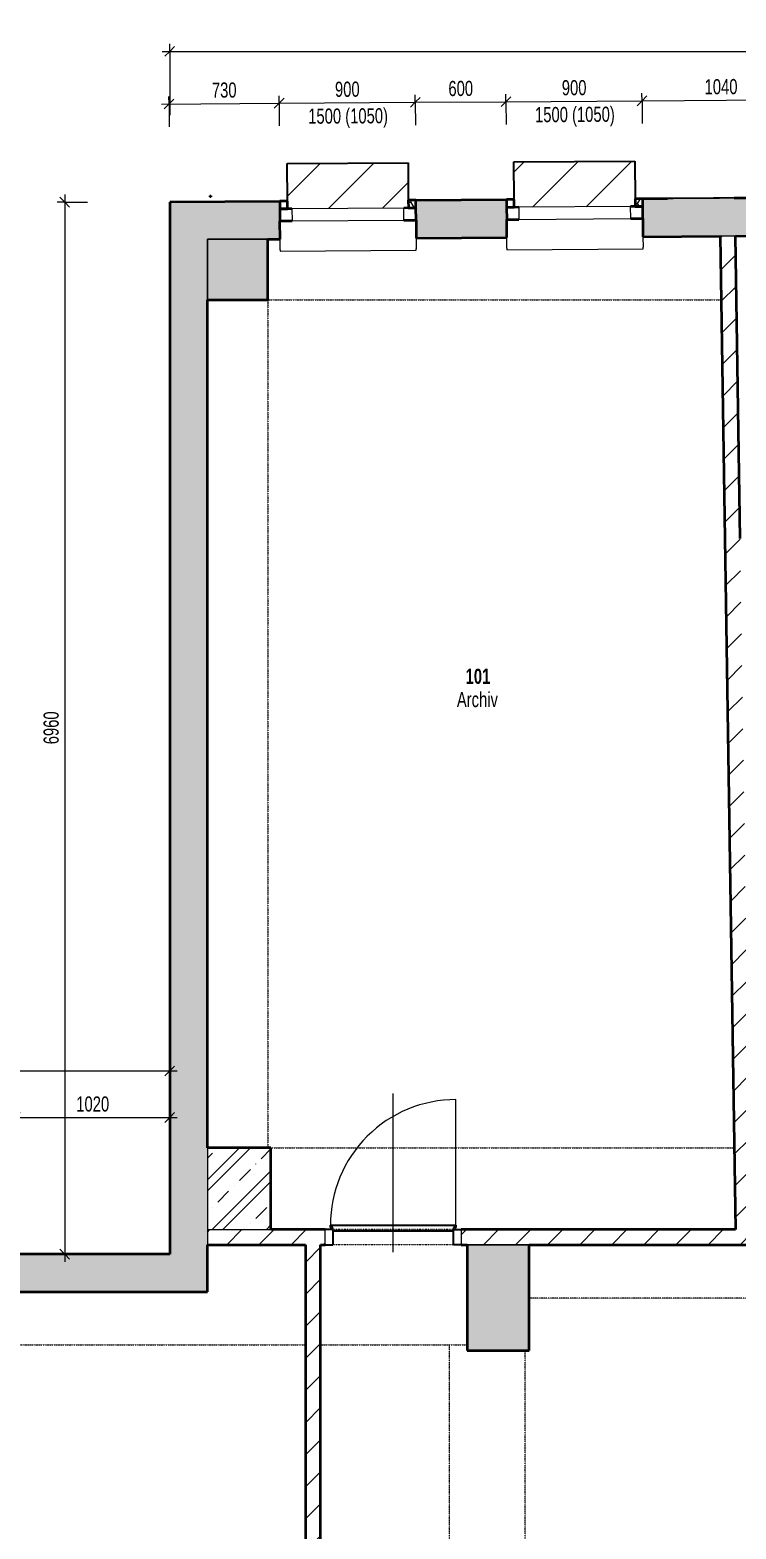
# Model space of a CAD drawing. Header units: millimetres. Extents: x -2814 to 222032, y -45352 to 20466.
# Drawn here: x 31913 to 36583, y -19152 to -9238 of the extents above; entities that cross this region are included whole.
import ezdxf

# ---------------------------------------------------------------- set-up
doc = ezdxf.new("R2010")
doc.units = ezdxf.units.MM
doc.linetypes.add('Dash dot dot', pattern=[5, 2, -1, 0, -1, 0, -1])
doc.linetypes.add('Čerchovaná se dvěma tečkami', pattern=[2.59, 1, -0.53, 0, -0.53, 0, -0.53])
for name, color, linetype, lineweight in [('A-ANNO-DIMS', 211, 'Continuous', 9), ('A-ANNO-DIMS-50', 211, 'Continuous', 9), ('A-AREA-IDEN', 2, 'Continuous', 9), ('A-DETL', 90, 'Continuous', 13), ('A-DOOR', 31, 'Continuous', 13), ('A-DOOR-FRAM', 31, 'Continuous', 25), ('A-GENM', 13, 'Continuous', 13), ('A-GLAZ', 151, 'Continuous', 13), ('A-WALL', 113, 'Continuous', 13), ('A-WALL-PATT', 111, 'Continuous', 13), ('E-POWR-CNTR', 130, 'Continuous', 13), ('E-POWR-RISE', 130, 'Continuous', 13), ('Q-SPCQ', 91, 'Continuous', 13), ('S-COLS', 52, 'Continuous', 13)]:
    doc.layers.add(name, color=color, linetype=linetype, lineweight=lineweight)
doc.styles.add('Arial_1', font='arial.ttf', dxfattribs={"width": 0.7, "height": 100})
doc.styles.add('Arial_B', font='arialbd.ttf', dxfattribs={"width": 0.7, "height": 100})
doc.dimstyles.new('Vnitřní_-_průhledné', dxfattribs={"dimscale": 304.8, "dimtxt": 102.02594, "dimasz": 0.213255, "dimexe": 0.164042, "dimexo": 0.0625, "dimgap": 0.032808, "dimtad": 1, "dimdec": 0, "dimrnd": 5, "dimzin": 0, "dimdsep": 46, "dimtxsty": 'Arial_1', "dimblk1": 'OBLIQUE', "dimblk2": 'OBLIQUE', "dimsah": 1, "dimcen": 0.09, "dimdle": 0.164042, "dimazin": 0, "dimtfac": 1, "dimtdec": 4, "dimtix": 1, "dimtmove": 0, "dimatfit": 3, "dimfxl": 0.492126, "dimfxlon": 1, "dimtvp": 1, "dimtolj": 1, "dimtzin": 0, "dimarcsym": 2})
pattern_1 = [(45, (0, 0), (-106.066, 106.066), [])]

# ---------------------------------------------------------------- blocks, each defined once
blk = doc.blocks.new('DVERE_1k_oblozka - DD03_01_800x1970_koupelna-1549492-1NP_DEMOLICE A')
at = {"layer": 'A-DOOR'}
for p, q in [((0, 102.9), (0, -947.1)), ((-450, 52.9), (-400, 52.9)), ((-450, -47.1), (-450, 52.9)), ((-400, 52.9), (-400, -47.1)), ((400, 52.9), (450, 52.9)), ((400, -47.1), (400, 52.9)), ((450, 52.9), (450, -47.1)), ((-400, -47.1), (-450, -47.1)), ((-415, -47.1), (-415, -907.1)), ((305, -77.1), (-305, -77.1)), ((450, -47.1), (400, -47.1)), ((415, -77.1), (415, -47.1))]:
    blk.add_line(p, q, dxfattribs=at)
at = {"layer": 'A-DOOR', "linetype": 'Čerchovaná se dvěma tečkami'}
for p, q in [((-400, 52.9), (400, 52.9)), ((-400, -47.1), (400, -47.1))]:
    blk.add_line(p, q, dxfattribs=at)
at = {"layer": 'A-DOOR', "lineweight": 25}
for p, q in [((-415, -62.1), (-400, -62.1)), ((-415, -77.1), (-415, -62.1)), ((415, -77.1), (-415, -77.1)), ((-400, -37.1), (400, -37.1)), ((-400, -62.1), (-400, -47.1)), ((400, -47.1), (400, -62.1)), ((400, -62.1), (415, -62.1)), ((415, -62.1), (415, -77.1))]:
    blk.add_line(p, q, dxfattribs=at)
at = {"layer": 'A-DOOR'}
blk.add_arc((-415, -77.1), 830, 270, 0, dxfattribs=at)
at = {"layer": 'A-DOOR-FRAM'}
for p, q in [((-450, 52.9), (-400, 52.9)), ((-400, 52.9), (-400, -47.1)), ((400, -47.1), (400, 52.9)), ((450, 52.9), (400, 52.9)), ((-400, -47.1), (-450, -47.1)), ((400, -47.1), (450, -47.1))]:
    blk.add_line(p, q, dxfattribs=at)
blk = doc.blocks.new('OKNO_1k_nadsvetlik - OKNO_1k_nadsvetlik_900 x 1500-V57-1NP_DEMOLICE A')
at = {"layer": 'A-GLAZ'}
h = blk.add_hatch(dxfattribs=at)
h.set_pattern_fill('FP_116', color=256, style=0, pattern_type=2)
h.set_pattern_definition([(359.61184, (-35444.364, 10723.71), (75.29162, 42.79091), [50, -100]), (59.612, (-35394.365, 10723.373), (0.587553, 86.59991), [50, -100]), (299.612, (-35394.365, 10723.373), (74.703947, -43.80879), [50, -100])])
h.paths.add_polyline_path([(-450, 75), (-400, 75), (-400, 126), (-450, 126)])
h.paths.add_polyline_path([(400, 75), (450, 75), (450, 126), (400, 126)])
at = {"layer": 'A-GLAZ', "lineweight": 35}
for p, q in [((-400, 126), (-450, 126)), ((-450, 126), (-450, 75)), ((-400, 75), (-400, 126)), ((400, 126), (400, 75)), ((450, 126), (400, 126)), ((450, 75), (450, 126)), ((-450, 75), (-400, 75)), ((-450, 75), (-450, -5)), ((-370, 75), (-450, 75)), ((450, 75), (370, 75)), ((400, 75), (450, 75)), ((450, -5), (450, 75)), ((-450, -5), (-370, -5)), ((370, -5), (450, -5))]:
    blk.add_line(p, q, dxfattribs=at)
at = {"layer": 'A-GLAZ'}
for p, q in [((370, 75), (-370, 75)), ((-370, 75), (-370, -5)), ((370, -5), (370, 75)), ((-370, -5), (370, -5))]:
    blk.add_line(p, q, dxfattribs=at)
blk = doc.blocks.new('parapet s nosem_vnitní - parapet s nosem_vnitní-V5-1NP_DEMOLICE A')
at = {"layer": 'A-GENM'}
for p, q in [((-450, -190), (-450, -120)), ((-450, -190), (-450, -200)), ((450, -120), (450, -190)), ((450, -200), (450, -190)), ((-450, -200), (450, -200))]:
    blk.add_line(p, q, dxfattribs=at)
blk = doc.blocks.new('parapet_ext - parapet_ext-V58-1NP_DEMOLICE A')
at = {"layer": 'Q-SPCQ'}
h = blk.add_hatch(dxfattribs=at)
h.set_pattern_fill('FP_117', color=41, style=0, pattern_type=2)
h.set_pattern_definition([(44.612, (-35444.36, 10648.7), (-175.5755, 177.9697), [])])
h.paths.add_polyline_path([(-400, 0), (400, 0.3), (400, 300), (-400, 300), (-400, 0.2)])
at = {"layer": 'Q-SPCQ', "color": 31, "lineweight": 25}
for p, q in [((-400, 51), (-400, 300)), ((-400, 300), (400, 300)), ((400, 300), (400, 51))]:
    blk.add_line(p, q, dxfattribs=at)
blk = doc.blocks.new('OKNO_1k_nadsvetlik - OKNO_1k_nadsvetlik_900 x 1500-V59-1NP_DEMOLICE A')
at = {"layer": 'A-GLAZ'}
h = blk.add_hatch(dxfattribs=at)
h.set_pattern_fill('FP_118', color=256, style=0, pattern_type=2)
h.set_pattern_definition([(359.61184, (-33944.364, 10723.71), (75.29162, 42.79091), [50, -100]), (59.612, (-33894.365, 10723.373), (0.587553, 86.59991), [50, -100]), (299.612, (-33894.365, 10723.373), (74.703947, -43.80879), [50, -100])])
h.paths.add_polyline_path([(-450, 75), (-400, 75), (-400, 126), (-450, 126)])
h.paths.add_polyline_path([(400, 75), (450, 75), (450, 126), (400, 126)])
at = {"layer": 'A-GLAZ', "lineweight": 35}
for p, q in [((-400, 126), (-450, 126)), ((-450, 126), (-450, 75)), ((-400, 75), (-400, 126)), ((400, 126), (400, 75)), ((450, 126), (400, 126)), ((450, 75), (450, 126)), ((-450, 75), (-400, 75)), ((-450, 75), (-450, -5)), ((-370, 75), (-450, 75)), ((450, 75), (370, 75)), ((400, 75), (450, 75)), ((450, -5), (450, 75)), ((-450, -5), (-370, -5)), ((370, -5), (450, -5))]:
    blk.add_line(p, q, dxfattribs=at)
at = {"layer": 'A-GLAZ'}
for p, q in [((370, 75), (-370, 75)), ((-370, 75), (-370, -5)), ((370, -5), (370, 75)), ((-370, -5), (370, -5))]:
    blk.add_line(p, q, dxfattribs=at)
blk = doc.blocks.new('parapet_ext - parapet_ext-V60-1NP_DEMOLICE A')
at = {"layer": 'Q-SPCQ'}
h = blk.add_hatch(dxfattribs=at)
h.set_pattern_fill('FP_119', color=41, style=0, pattern_type=2)
h.set_pattern_definition([(44.612, (-33944.36, 10648.7), (-175.5755, 177.9697), [])])
h.paths.add_polyline_path([(-400, 0), (400, 0.3), (400, 300), (-400, 300), (-400, 0.2)])
at = {"layer": 'Q-SPCQ', "color": 31, "lineweight": 25}
for p, q in [((-400, 51), (-400, 300)), ((-400, 300), (400, 300)), ((400, 300), (400, 51))]:
    blk.add_line(p, q, dxfattribs=at)
blk = doc.blocks.new('Úřad_městské_části_Praha_11 - Typ 1-1807749-1NP_DEMOLICE A')
at = {"layer": 'A-GENM', "color": 41}
for p, q in [((-95, 130), (-95, 125)), ((345, 125), (345, 130))]:
    blk.add_line(p, q, dxfattribs=at)
at = {"layer": 'A-GENM', "color": 41, "flags": 128}
for points in [[(-95, 130), (-90.8, 130), (-78.3, 130), (-57.9, 130), (-30.6, 130), (2.8, 130), (40.8, 130), (82.1, 130), (125, 130)], [(125, 125), (82.1, 125), (40.8, 125), (2.8, 125), (-30.6, 125), (-57.9, 125), (-78.3, 125), (-90.8, 125), (-95, 125)], [(125, 130), (167.9, 130), (209.2, 130), (247.2, 130), (280.6, 130), (307.9, 130), (328.3, 130), (340.8, 130), (345, 130)], [(345, 125), (340.8, 125), (328.3, 125), (307.9, 125), (280.6, 125), (247.2, 125), (209.2, 125), (167.9, 125), (125, 125)]]:
    blk.add_lwpolyline(points, dxfattribs=at)
blk = doc.blocks.new('DIMBLOCK69-1NP_DEMOLICE A')
at = {"layer": 'A-ANNO-DIMS-50'}
for p, q in [((32837.1, -16431), (32837.1, -16281)), ((31815.3, -16431), (31815.3, -16381)), ((31815.3, -16431), (32887.1, -16431)), ((31815.3, -16431), (31815.3, -16581)), ((32837.1, -16431), (32837.1, -16481))]:
    blk.add_line(p, q, dxfattribs=at)
at = {"layer": 'A-ANNO-DIMS-50', "lineweight": 18}
for p, q in [((31815.3, -16431), (31782.8, -16463.5)), ((31815.3, -16431), (31847.8, -16398.5)), ((32837.1, -16431), (32804.6, -16463.5)), ((32837.1, -16431), (32869.6, -16398.5))]:
    blk.add_line(p, q, dxfattribs=at)
at = {"layer": 'A-ANNO-DIMS-50', "color": 0, "insert": (32219.5, -16291.2), "char_height": 100, "width": 256.164, "attachment_point": 1, "line_spacing_factor": 0.941778, "style": 'Arial_1'}
blk.add_mtext('1020', dxfattribs=at)
blk = doc.blocks.new('_Oblique')
at = {"color": 0, "linetype": 'ByBlock', "lineweight": -2}
blk.add_line((-0.5, -0.5), (0.5, 0.5), dxfattribs=at)
blk = doc.blocks.new('DIMBLOCK189-1NP_DEMOLICE A')
at = {"layer": 'A-ANNO-DIMS-50'}
for p, q in [((32787.1, -9379.6), (48787.1, -9379.6)), ((32837.1, -9379.6), (32837.1, -9329.6)), ((32837.1, -9379.6), (32837.1, -9801.5)), ((48737.1, -9379.6), (48737.1, -9329.6)), ((48737.1, -9379.6), (48737.1, -9801.5))]:
    blk.add_line(p, q, dxfattribs=at)
at = {"layer": 'A-ANNO-DIMS-50', "lineweight": 18}
for p, q in [((32837.1, -9379.6), (32804.6, -9412.1)), ((32837.1, -9379.6), (32869.6, -9347.1)), ((48737.1, -9379.6), (48704.6, -9412.1)), ((48737.1, -9379.6), (48769.6, -9347.1))]:
    blk.add_line(p, q, dxfattribs=at)
at = {"layer": 'A-ANNO-DIMS-50', "color": 0, "insert": (40653.7, -9239.7), "char_height": 100, "width": 320.204, "attachment_point": 1, "line_spacing_factor": 0.941778, "style": 'Arial_1'}
blk.add_mtext('15900', dxfattribs=at)
blk = doc.blocks.new('DIMBLOCK194-1NP_DEMOLICE A')
at = {"layer": 'A-ANNO-DIMS-50'}
for p, q in [((23460.3, -16123), (23460.3, -15973)), ((32837.1, -16123), (32837.1, -15973)), ((23410.3, -16123), (32887.1, -16123)), ((23460.3, -16123), (23460.3, -16173)), ((32837.1, -16123), (32837.1, -16173))]:
    blk.add_line(p, q, dxfattribs=at)
at = {"layer": 'A-ANNO-DIMS-50', "lineweight": 18}
for p, q in [((23460.3, -16123), (23427.8, -16155.5)), ((23460.3, -16123), (23492.8, -16090.5)), ((32837.1, -16123), (32804.6, -16155.5)), ((32837.1, -16123), (32869.6, -16090.5))]:
    blk.add_line(p, q, dxfattribs=at)
at = {"layer": 'A-ANNO-DIMS-50', "color": 0, "insert": (28042, -15983.2), "char_height": 100, "width": 256.164, "attachment_point": 1, "line_spacing_factor": 0.941778, "style": 'Arial_1'}
blk.add_mtext('9375', dxfattribs=at)
blk = doc.blocks.new('DIMBLOCK210-1NP_DEMOLICE A')
at = {"layer": 'A-ANNO-DIMS-50'}
for p, q in [((32142.8, -10376.5), (32092.8, -10376.5)), ((32142.8, -10326.5), (32142.8, -17384.7)), ((32142.8, -10376.5), (32292.8, -10376.5)), ((32142.8, -17334.7), (32092.8, -17334.7)), ((32142.8, -17334.7), (32292.8, -17334.7))]:
    blk.add_line(p, q, dxfattribs=at)
at = {"layer": 'A-ANNO-DIMS-50', "lineweight": 18}
for p, q in [((32142.8, -10376.5), (32110.3, -10344)), ((32142.8, -10376.5), (32175.3, -10409)), ((32142.8, -17334.7), (32110.3, -17302.2)), ((32142.8, -17334.7), (32175.3, -17367.2))]:
    blk.add_line(p, q, dxfattribs=at)
at = {"layer": 'A-ANNO-DIMS-50', "color": 0, "insert": (32003, -13962.3), "char_height": 100, "width": 256.164, "attachment_point": 1, "rotation": 90, "line_spacing_factor": 0.941778, "style": 'Arial_1'}
blk.add_mtext('6960', dxfattribs=at)
blk = doc.blocks.new('DIMBLOCK211-1NP_DEMOLICE A')
at = {"layer": 'A-ANNO-DIMS-50'}
for p, q in [((32832.7, -9727.7), (32832.4, -9677.7)), ((33561, -9722.8), (33560.7, -9672.8)), ((32782.7, -9728.1), (33561, -9722.8)), ((32832.7, -9727.7), (32833.7, -9877.7)), ((33561, -9722.8), (33562, -9872.8))]:
    blk.add_line(p, q, dxfattribs=at)
at = {"layer": 'A-ANNO-DIMS-50', "lineweight": 18}
for p, q in [((32832.7, -9727.7), (32865, -9695)), ((33561, -9722.8), (33593.3, -9690.1)), ((32832.7, -9727.7), (32800.4, -9760.5)), ((33561, -9722.8), (33528.7, -9755.5))]:
    blk.add_line(p, q, dxfattribs=at)
at = {"layer": 'A-ANNO-DIMS-50', "color": 0, "insert": (33115.9, -9586), "char_height": 100, "width": 192.123, "attachment_point": 1, "rotation": 0.38816, "line_spacing_factor": 0.941778, "style": 'Arial_1'}
blk.add_mtext('730', dxfattribs=at)
blk = doc.blocks.new('DIMBLOCK212-1NP_DEMOLICE A')
at = {"layer": 'A-ANNO-DIMS-50'}
for p, q in [((33561, -9722.8), (33560.7, -9672.8)), ((34461, -9716.7), (34460.6, -9666.7)), ((33561, -9722.8), (34461, -9716.7)), ((33561, -9722.8), (33562, -9872.8)), ((34461, -9716.7), (34462, -9866.7))]:
    blk.add_line(p, q, dxfattribs=at)
at = {"layer": 'A-ANNO-DIMS-50', "lineweight": 18}
for p, q in [((33561, -9722.8), (33593.3, -9690.1)), ((34461, -9716.7), (34493.3, -9684)), ((33561, -9722.8), (33528.7, -9755.5)), ((34461, -9716.7), (34428.7, -9749.4))]:
    blk.add_line(p, q, dxfattribs=at)
at = {"layer": 'A-ANNO-DIMS-50', "color": 0, "char_height": 100, "attachment_point": 1, "rotation": 0.38816, "line_spacing_factor": 0.941778, "style": 'Arial_1'}
for s, insert, width in [('900', (33930, -9580.5), 192.123), ('1500 (1050)', (33753, -9758.6), 619.69)]:
    blk.add_mtext(s, dxfattribs=dict(at, insert=insert, width=width))
blk = doc.blocks.new('DIMBLOCK213-1NP_DEMOLICE A')
at = {"layer": 'A-ANNO-DIMS-50'}
for p, q in [((34461, -9716.7), (34460.6, -9666.7)), ((34461, -9716.7), (35061, -9712.6)), ((35061, -9712.6), (35060.6, -9662.6)), ((35061, -9712.6), (35062, -9862.6)), ((34461, -9716.7), (34462, -9866.7))]:
    blk.add_line(p, q, dxfattribs=at)
at = {"layer": 'A-ANNO-DIMS-50', "lineweight": 18}
for p, q in [((34461, -9716.7), (34493.3, -9684)), ((35061, -9712.6), (35028.7, -9745.4)), ((35061, -9712.6), (35093.2, -9679.9)), ((34461, -9716.7), (34428.7, -9749.4))]:
    blk.add_line(p, q, dxfattribs=at)
at = {"layer": 'A-ANNO-DIMS-50', "color": 0, "insert": (34680, -9575.4), "char_height": 100, "width": 192.123, "attachment_point": 1, "rotation": 0.38816, "line_spacing_factor": 0.941778, "style": 'Arial_1'}
blk.add_mtext('600', dxfattribs=at)
blk = doc.blocks.new('DIMBLOCK214-1NP_DEMOLICE A')
at = {"layer": 'A-ANNO-DIMS-50', "lineweight": 18}
for p, q in [((35061, -9712.6), (35028.7, -9745.4)), ((35061, -9712.6), (35093.2, -9679.9)), ((35960.9, -9706.5), (35928.7, -9739.3)), ((35960.9, -9706.5), (35993.2, -9673.8))]:
    blk.add_line(p, q, dxfattribs=at)
at = {"layer": 'A-ANNO-DIMS-50'}
for p, q in [((35061, -9712.6), (35060.6, -9662.6)), ((35061, -9712.6), (35960.9, -9706.5)), ((35061, -9712.6), (35062, -9862.6)), ((35960.9, -9706.5), (35960.6, -9656.5)), ((35960.9, -9706.5), (35962, -9856.5))]:
    blk.add_line(p, q, dxfattribs=at)
at = {"layer": 'A-ANNO-DIMS-50', "color": 0, "char_height": 100, "attachment_point": 1, "rotation": 0.38816, "line_spacing_factor": 0.941778, "style": 'Arial_1'}
for s, insert, width in [('900', (35430, -9570.3), 192.123), ('1500 (1050)', (35253, -9748.5), 619.69)]:
    blk.add_mtext(s, dxfattribs=dict(at, insert=insert, width=width))
blk = doc.blocks.new('DIMBLOCK215-1NP_DEMOLICE A')
at = {"layer": 'A-ANNO-DIMS-50', "lineweight": 18}
for p, q in [((35960.9, -9706.5), (35928.7, -9739.3)), ((35960.9, -9706.5), (35993.2, -9673.8)), ((37003.3, -9699.5), (36971.1, -9732.2)), ((37003.3, -9699.5), (37035.6, -9666.8))]:
    blk.add_line(p, q, dxfattribs=at)
at = {"layer": 'A-ANNO-DIMS-50'}
for p, q in [((35960.9, -9706.5), (35960.6, -9656.5)), ((35960.9, -9706.5), (37003.3, -9699.5)), ((35960.9, -9706.5), (35962, -9856.5)), ((37003.3, -9699.5), (37003, -9649.5)), ((37003.3, -9699.5), (37004.4, -9849.5))]:
    blk.add_line(p, q, dxfattribs=at)
at = {"layer": 'A-ANNO-DIMS-50', "color": 0, "insert": (36374.5, -9563.9), "char_height": 100, "width": 256.164, "attachment_point": 1, "rotation": 0.38816, "line_spacing_factor": 0.941778, "style": 'Arial_1'}
blk.add_mtext('1040', dxfattribs=at)

msp = doc.modelspace()

# ---------------------------------------------------------------- hatches: boundary and pattern name
at = {"layer": 'A-WALL-PATT'}
h = msp.add_hatch(dxfattribs=at)
h.set_pattern_fill('FP_25', color=256, angle=-135, style=0, pattern_type=2)
h.set_pattern_definition([(225.3882, (40840.25, -10322.27), (144.654, -142.7074), []), (180.388, (40611.77, -10391.13), (-142.7077, -144.6537), [25.4, -261.968]), (225.3882, (40586.37, -10391.3), (144.654, -142.7074), [25.4, -177.8]), (270.388, (40568.53, -10409.38), (144.6537, -142.7077), [25.4, -261.968]), (315.388, (40568.7, -10434.78), (142.708, 144.654), [25.4, -177.8]), (180.388, (40612.18, -10452.45), (-142.7077, -144.6537), [25.4, -261.968]), (225.3882, (40630.02, -10434.36), (144.654, -142.7074), [25.4, -177.8]), (270.388, (40629.85, -10408.97), (144.6537, -142.7077), [25.4, -261.968]), (315.388, (40611.77, -10391.13), (142.708, 144.654), [25.4, -177.8]), (225.3882, (40545.76, -10476.12), (144.654, -142.7074), [50.8, -152.4])])
h.paths.add_polyline_path([(33487.1, -10622.1), (33567.1, -10621.6), (33565.4, -10371.6), (33087.1, -10374.8), (33087.1, -10622.1)])
h.paths.add_polyline_path([(34467.1, -10615.5), (35067.1, -10611.4), (35065.4, -10361.4), (34465.4, -10365.5), (34467, -10611.4)])
h.paths.add_polyline_path([(35967, -10605.3), (37009.4, -10598.2), (37008.2, -10418.2), (37058.2, -10417.9), (37057.7, -10347.9), (35965.3, -10355.3), (35967, -10601.8)])
h.paths.add_polyline_path([(38759.4, -10586.4), (39079.5, -10584.2), (39079.5, -10577.1), (39479.5, -10577.1), (39479.5, -10581.5), (39499.4, -10581.4), (39497.7, -10331.4), (38707.7, -10336.7), (38708.2, -10406.7), (38758.2, -10406.7), (38759.4, -10585.2)])
h.paths.add_polyline_path([(40399.4, -10575.3), (40829.3, -10572.4), (40828.1, -10392.4), (40878.1, -10392), (40877.7, -10322), (40397.7, -10325.3), (40399.3, -10573)])
h.paths.add_polyline_path([(41929.3, -10564.9), (48087.1, -10523.2), (48087.1, -10520.5), (48487.1, -10520.5), (48737.1, -10518.8), (48737.1, -10268.8), (41877.6, -10315.2), (41878.1, -10385.2), (41928.1, -10385.2), (41928.8, -10493.7)])
h = msp.add_hatch(dxfattribs=at)
h.set_pattern_fill('FP_26', color=256, angle=-135, style=0, pattern_type=2)
h.set_pattern_definition([(315, (32837.1, -13927.44), (143.684, 143.684), []), (270, (32904.4, -14156.39), (143.684, -143.684), [25.4, -261.968]), (315, (32904.4, -14181.79), (143.684, 143.684), [25.4, -177.8]), (360, (32922.36, -14199.75), (143.684, 143.684), [25.4, -261.968]), (45, (32947.76, -14199.75), (-143.684, 143.684), [25.4, -177.8]), (270, (32965.72, -14156.39), (143.684, -143.684), [25.4, -261.968]), (315, (32947.76, -14138.43), (143.684, 143.684), [25.4, -177.8]), (360, (32922.36, -14138.43), (143.684, 143.684), [25.4, -261.968]), (45, (32904.4, -14156.39), (-143.684, 143.684), [25.4, -177.8]), (315, (32988.94, -14222.97), (143.684, 143.684), [50.8, -152.4])])
h.paths.add_polyline_path([(33087.1, -17334.7), (33087.1, -10374.8), (32837.1, -10376.5), (32837.1, -17334.7)])
h = msp.add_hatch(dxfattribs=at)
h.set_pattern_fill('FP_4', color=256, style=0, pattern_type=2)
h.set_pattern_definition(pattern_1)
h.paths.add_polyline_path([(36580.3, -17272.1), (36680.3, -17272.1), (36578.3, -10601.2), (36478.3, -10601.8), (36578.8, -17172.1)])
h = msp.add_hatch(dxfattribs=at)
h.set_pattern_fill('FP_10', color=256, angle=225, style=0, pattern_type=2)
h.set_pattern_definition([(45, (0, 0), (-179.6051, 179.6051), []), (45, (71.84, 5e-12), (-179.6051, 179.6051), []), (45, (215.53, 2e-11), (-107.763, 251.4472), [101.6, -50.8, 1.676, -49.124])])
h.paths.add_polyline_path([(33507.1, -17172.1), (33507.1, -16631.1), (33087.1, -16631.1), (33087.1, -17172.1), (33215.1, -17172.1)])
h = msp.add_hatch(dxfattribs=at)
h.set_pattern_fill('FP_4', color=256, style=0, pattern_type=2)
h.set_pattern_definition(pattern_1)
h.paths.add_polyline_path([(34931.9, -17272.1), (36580.3, -17272.1), (36578.8, -17172.1), (34765.2, -17172.1), (34765.2, -17272.1), (34805.2, -17272.1)])
h.paths.add_polyline_path([(33215.1, -17272.1), (33865.2, -17272.1), (33865.2, -17172.1), (33087.1, -17172.1), (33087.1, -17272.1)])
h = msp.add_hatch(dxfattribs=at)
h.set_pattern_fill('FP_17', color=256, angle=-135, style=0, pattern_type=2)
h.set_pattern_definition([(45, (28345.53, -17584.7), (-143.684, 143.684), []), (5e-12, (28574.48, -17517.4), (143.684, 143.684), [25.4, -261.968]), (45, (28599.88, -17517.4), (-143.684, 143.684), [25.4, -177.8]), (90, (28617.84, -17499.44), (-143.684, 143.684), [25.4, -261.968]), (135, (28617.84, -17474.04), (-143.684, -143.684), [25.4, -177.8]), (5e-12, (28574.48, -17456.08), (143.684, 143.684), [25.4, -261.968]), (45, (28556.52, -17474.04), (-143.684, 143.684), [25.4, -177.8]), (90, (28556.52, -17499.44), (-143.684, 143.684), [25.4, -261.968]), (135, (28574.48, -17517.4), (-143.684, -143.684), [25.4, -177.8]), (45, (28641.06, -17432.86), (-143.684, 143.684), [50.8, -152.4])])
h.paths.add_polyline_path([(33087.1, -17584.7), (33087.1, -17334.7), (31815.3, -17334.7), (31815.3, -17584.7), (32837.1, -17584.7)])
h.paths.add_polyline_path([(25695.3, -17584.7), (26295.3, -17584.7), (26295.3, -17334.7), (25695.3, -17334.7), (25695.3, -17393.4)])
h.paths.add_polyline_path([(23510.3, -17584.7), (23575.3, -17584.7), (23575.3, -17334.7), (23460.3, -17334.7), (23460.3, -17584.7)])
h.paths.add_polyline_path([(30639.7, -17584.7), (30915.3, -17584.7), (30915.3, -17334.7), (30195.3, -17334.7), (30195.3, -17584.7)])
h.paths.add_polyline_path([(24630.6, -17584.7), (24795.3, -17584.7), (24795.3, -17334.7), (24475.3, -17334.7), (24475.3, -17584.7)])
h.paths.add_polyline_path([(27195.3, -17584.7), (27795.3, -17584.7), (27795.3, -17334.7), (27195.3, -17334.7)])
h.paths.add_polyline_path([(29295.3, -17584.7), (29295.3, -17334.7), (28695.3, -17334.7), (28695.3, -17584.7), (29279, -17584.7)])
h = msp.add_hatch(dxfattribs=at)
h.set_pattern_fill('FP_4', color=256, style=0, pattern_type=2)
h.set_pattern_definition(pattern_1)
h.paths.add_polyline_path([(33835.2, -20886.6), (33835.2, -17272.1), (33735.2, -17272.1), (33735.2, -20886.2)])
at = {"layer": 'S-COLS'}
for points in [[(33087.1, -11022.1), (33487.1, -11022.1), (33487.1, -10622.1), (33087.1, -10622.1)], [(34805.2, -17972.1), (35215.2, -17972.1), (35215.2, -17272.1), (34805.2, -17272.1)]]:
    msp.add_hatch(color=9, dxfattribs=at).paths.add_polyline_path(points)

# ---------------------------------------------------------------- linework, layer by layer
at = {"layer": 'A-DETL', "linetype": 'Dash dot dot'}
for p, q in [((33487.1, -11022.1), (33487.1, -16631.1)), ((33487.1, -11022.1), (36484.7, -11022.1)), ((33507.1, -16631.1), (36570.5, -16631.1)), ((38399.5, -17625.8), (35215.2, -17625.8)), ((29270.2, -17934.7), (33735.2, -17934.7)), ((33835.2, -17934.7), (34805.2, -17934.7)), ((34688.3, -22382.3), (34688.3, -17934.7)), ((35188.3, -22382.3), (35188.3, -17972.1))]:
    msp.add_line(p, q, dxfattribs=at)
at = {"layer": 'A-WALL', "lineweight": 35}
for p, q in [((33565.4, -10371.6), (32837.1, -10376.5)), ((32837.1, -10376.5), (32837.1, -17334.7)), ((35065.4, -10361.4), (34465.4, -10365.5)), ((36130.3, -10354.2), (35965.3, -10355.3)), ((37057.7, -10347.9), (36570.3, -10351.2)), ((33567.1, -10621.6), (33566.3, -10501.6)), ((34466.3, -10495.5), (34467.1, -10615.5)), ((35067.1, -10611.4), (35066.2, -10491.4)), ((35966.2, -10485.3), (35967, -10605.3)), ((35967, -10605.3), (36478.3, -10601.8)), ((36478.3, -10601.8), (36578.8, -17172.1)), ((36578.3, -10601.2), (37009.4, -10598.2)), ((36608.9, -12601.9), (36578.3, -10601.2)), ((33487.1, -10622.1), (33567.1, -10621.6)), ((34467.1, -10615.5), (35067.1, -10611.4)), ((33087.1, -16631.1), (33087.1, -11022.1)), ((33507.1, -16631.1), (33087.1, -16631.1)), ((33507.1, -17172.1), (33507.1, -16631.1)), ((33865.2, -17172.1), (33507.1, -17172.1)), ((36578.8, -17172.1), (34765.2, -17172.1)), ((32837.1, -17334.7), (31815.3, -17334.7)), ((33087.1, -17584.7), (33087.1, -17272.1)), ((33087.1, -17272.1), (33735.2, -17272.1)), ((33735.2, -17272.1), (33735.2, -20736.2)), ((33835.2, -20886.6), (33835.2, -17272.1)), ((33835.2, -17272.1), (33865.2, -17272.1)), ((34765.2, -17272.1), (34805.2, -17272.1)), ((35215.2, -17272.1), (36680.3, -17272.1)), ((31815.3, -17584.7), (33087.1, -17584.7))]:
    msp.add_line(p, q, dxfattribs=at)
at = {"layer": 'A-WALL'}
for p, q in [((36578.3, -10601.2), (36478.3, -10601.8)), ((33087.1, -10622.1), (33487.1, -10622.1)), ((33087.1, -11022.1), (33087.1, -10622.1)), ((33087.1, -16631.1), (33087.1, -17272.1)), ((33087.1, -17172.1), (33507.1, -17172.1)), ((34805.2, -17272.1), (35215.2, -17272.1))]:
    msp.add_line(p, q, dxfattribs=at)
at = {"layer": 'E-POWR-CNTR', "color": 41}
for p, q in [((33097.1, -10337.6), (33117.1, -10337.6)), ((33107.1, -10347.6), (33107.1, -10327.6))]:
    msp.add_line(p, q, dxfattribs=at)
at = {"layer": 'E-POWR-RISE', "color": 41}
for start, end in [(0, 180), (180, 0)]:
    msp.add_arc((33107.1, -10337.6), 5, start, end, dxfattribs=at)
at = {"layer": 'S-COLS'}
for p, q in [((33487.1, -10622.1), (33087.1, -10622.1)), ((33087.1, -10622.1), (33087.1, -11022.1)), ((35215.2, -17272.1), (34805.2, -17272.1))]:
    msp.add_line(p, q, dxfattribs=at)
at = {"layer": 'S-COLS', "lineweight": 35}
for p, q in [((33487.1, -11022.1), (33487.1, -10622.1)), ((33087.1, -11022.1), (33487.1, -11022.1)), ((34805.2, -17272.1), (34805.2, -17972.1)), ((35215.2, -17972.1), (35215.2, -17272.1)), ((34805.2, -17972.1), (35215.2, -17972.1))]:
    msp.add_line(p, q, dxfattribs=at)

# ---------------------------------------------------------------- block references
at = {"layer": 'A-DOOR', "rotation": 180}
msp.add_blockref('DVERE_1k_oblozka - DD03_01_800x1970_koupelna-1549492-1NP_DEMOLICE A', (34315.2, -17219.2), dxfattribs=at)
at = {"layer": 'A-GENM', "color": 41, "rotation": 0.388156790721235}
msp.add_blockref('Úřad_městské_části_Praha_11 - Typ 1-1807749-1NP_DEMOLICE A', (36226.2, -10478.5), dxfattribs=at)
at = {"layer": 'A-GENM', "rotation": 0.388156790721235}
for p in [(35516.2, -10488.3), (34016.3, -10498.5)]:
    msp.add_blockref('parapet s nosem_vnitní - parapet s nosem_vnitní-V5-1NP_DEMOLICE A', p, dxfattribs=at)
at = {"layer": 'A-GLAZ', "rotation": 0.388156790721235}
for name, p in [('OKNO_1k_nadsvetlik - OKNO_1k_nadsvetlik_900 x 1500-V59-1NP_DEMOLICE A', (34016.2, -10493.5)), ('OKNO_1k_nadsvetlik - OKNO_1k_nadsvetlik_900 x 1500-V57-1NP_DEMOLICE A', (35516.2, -10483.3))]:
    msp.add_blockref(name, p, dxfattribs=at)
at = {"layer": 'Q-SPCQ', "color": 31, "lineweight": 25, "rotation": 0.388156790721235}
for name, p in [('parapet_ext - parapet_ext-V58-1NP_DEMOLICE A', (35515.7, -10408.3)), ('parapet_ext - parapet_ext-V60-1NP_DEMOLICE A', (34015.7, -10418.5))]:
    msp.add_blockref(name, p, dxfattribs=at)

# ---------------------------------------------------------------- texts
at = {"layer": 'A-AREA-IDEN', "lineweight": 18, "char_height": 100, "attachment_point": 1}
for s, insert, width, style in [('101', (34794.2, -13462.6), 202.025, 'Arial_B'), ('Archiv', (34736.4, -13616.7), 342.321, 'Arial_1')]:
    msp.add_mtext(s, dxfattribs=dict(at, insert=insert, width=width, style=style))

# ---------------------------------------------------------------- dimensions: what is measured, and where the dimension line sits
at = {"layer": 'A-ANNO-DIMS'}
for base, p1, p2, override, picture, middle in [((48737.1, -9379.6), (32837.1, -9801.5), (48737.1, -9801.5), {"dimpost": '<>', "dimfxl": 15900}, 'DIMBLOCK189-1NP_DEMOLICE A', (40787.1, -9318.5)), ((32837.1, -16123), (23460.3, -15973), (32837.1, -15973), {"dimpost": '<>', "dimfxl": 9376.802816}, 'DIMBLOCK194-1NP_DEMOLICE A', (28148.7, -16061.9)), ((32837.1, -16431), (31815.3, -16581), (32837.1, -16281), {"dimpost": '<>', "dimfxl": 1064.93239}, 'DIMBLOCK69-1NP_DEMOLICE A', (32326.2, -16370))]:
    dim = msp.add_linear_dim(base=base, p1=p1, p2=p2, dimstyle='Vnitřní_-_průhledné', override=override, dxfattribs=at)
    dim.commit()
    dim.dimension.update_dxf_attribs({"geometry": picture, "text_midpoint": middle})
for base, p1, p2, angle, override, picture, middle in [((33561, -9722.8), (32833.7, -9877.7), (33562, -9872.8), 0.38816, {"dimpost": '<>', "dimfxl": 728.321237}, 'DIMBLOCK211-1NP_DEMOLICE A', (33196.4, -9664.2)), ((35061, -9712.6), (34462, -9866.7), (35062, -9862.6), 0.38816, {"dimpost": '<>', "dimfxl": 600}, 'DIMBLOCK213-1NP_DEMOLICE A', (34760.6, -9653.6)), ((37003.3, -9699.5), (35962, -9856.5), (37004.4, -9849.5), 0.38816, {"dimpost": '<>', "dimfxl": 1042.424707}, 'DIMBLOCK215-1NP_DEMOLICE A', (36481.7, -9642)), ((32142.8, -17334.7), (32292.8, -10376.5), (32292.8, -17334.7), 90, {"dimpost": '<>', "dimfxl": 6958.212439}, 'DIMBLOCK210-1NP_DEMOLICE A', (32081.7, -13855.6))]:
    dim = msp.add_linear_dim(base=base, p1=p1, p2=p2, angle=angle, dimstyle='Vnitřní_-_průhledné', override=override, dxfattribs=at)
    dim.commit()
    dim.dimension.update_dxf_attribs({"geometry": picture, "text_midpoint": middle})
for base, p1, p2, picture, middle in [((34461, -9716.7), (33562, -9872.8), (34462, -9866.7), 'DIMBLOCK212-1NP_DEMOLICE A', (34011, -9719.7)), ((35960.9, -9706.5), (35062, -9862.6), (35962, -9856.5), 'DIMBLOCK214-1NP_DEMOLICE A', (35511, -9709.6))]:
    dim = msp.add_linear_dim(base=base, p1=p1, p2=p2, angle=0.38816, text='<>\\X1500 (1050)', dimstyle='Vnitřní_-_průhledné', override={"dimpost": '<>', "dimfxl": 900}, dxfattribs=at)
    dim.commit()
    dim.dimension.update_dxf_attribs({"geometry": picture, "text_midpoint": middle})

doc.saveas('drawing.dxf')
